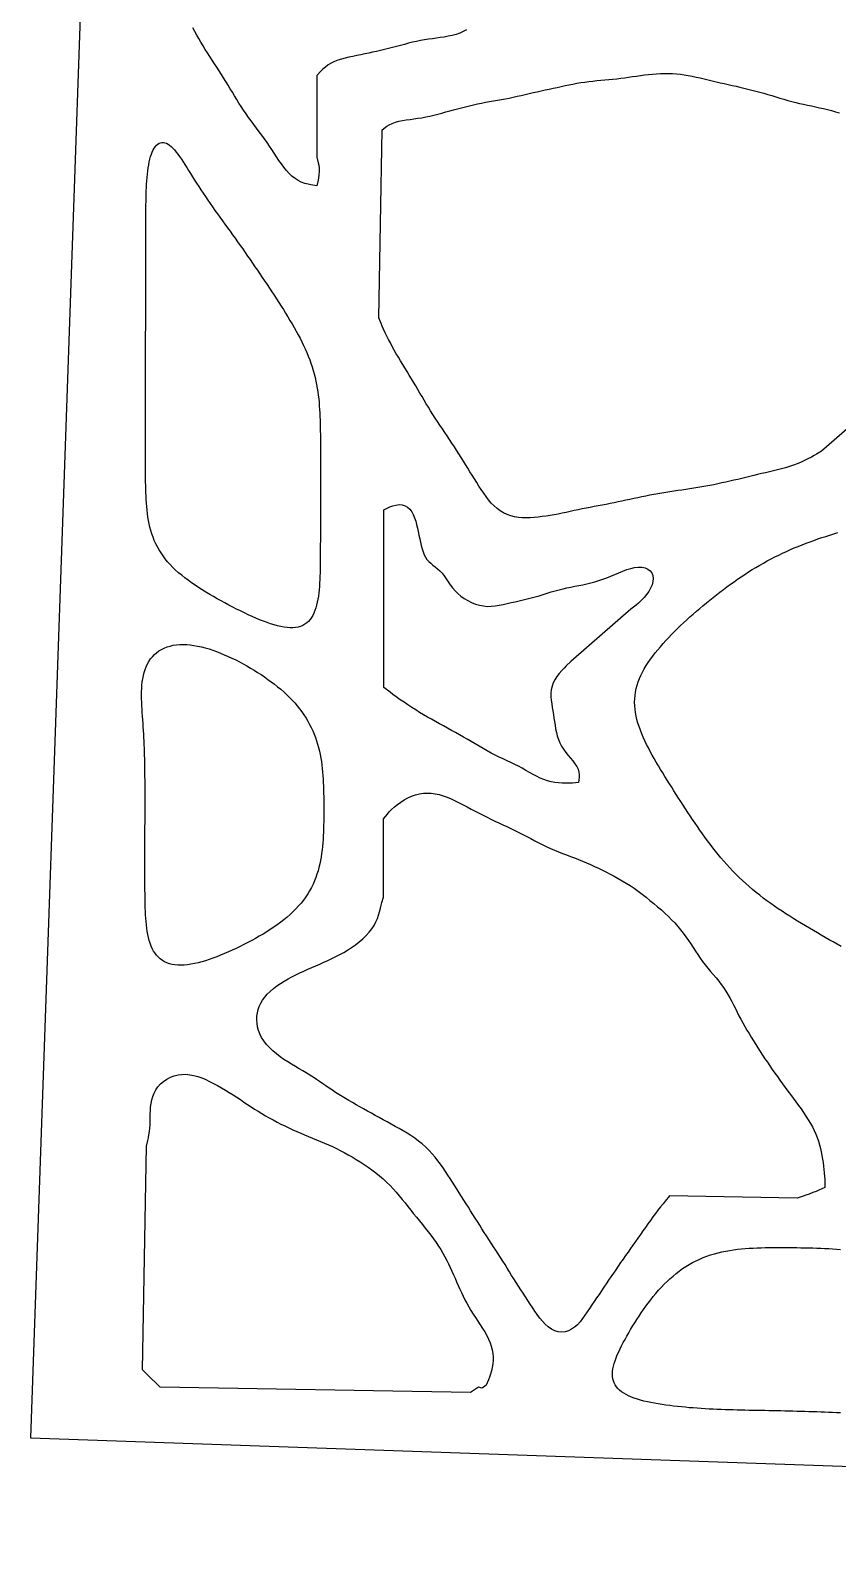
# Model space of a CAD drawing. Header units: metres. Extents: x 143 to 243, y 0 to 90.
# Drawn here: x 142.57 to 166.65, y -0.36 to 45.04 of the extents above; entities that cross this region are included whole.
import ezdxf

# ---------------------------------------------------------------- set-up
doc = ezdxf.new("R2010")
doc.units = ezdxf.units.M

msp = doc.modelspace()

# ---------------------------------------------------------------- linework, layer by layer
for points in [[(239.719, -0.362), (242.771, 87.047), (145.622, 90.439), (142.57, 3.031)], [(150.755, 27.315), (150.693, 27.28), (150.627, 27.253), (150.555, 27.232), (150.48, 27.218), (150.4, 27.211), (150.315, 27.21), (150.227, 27.215), (150.135, 27.227), (150.04, 27.244), (149.941, 27.267), (149.839, 27.295), (149.735, 27.327), (149.629, 27.364), (149.52, 27.405), (149.409, 27.449), (149.298, 27.497), (149.184, 27.547), (149.07, 27.599), (148.955, 27.654), (148.839, 27.711), (148.723, 27.769), (148.607, 27.829), (148.491, 27.889), (148.375, 27.951), (148.26, 28.014), (148.145, 28.078), (148.031, 28.143), (147.918, 28.208), (147.806, 28.275), (147.696, 28.343), (147.588, 28.412), (147.481, 28.482), (147.378, 28.553), (147.276, 28.626), (147.178, 28.7), (147.083, 28.776), (146.991, 28.853), (146.903, 28.932), (146.819, 29.013), (146.74, 29.095), (146.664, 29.179), (146.594, 29.265), (146.527, 29.353), (146.466, 29.442), (146.409, 29.533), (146.357, 29.626), (146.309, 29.72), (146.266, 29.815), (146.228, 29.912), (146.193, 30.01), (146.163, 30.11), (146.136, 30.21), (146.113, 30.311), (146.093, 30.413), (146.075, 30.516), (146.061, 30.619), (146.049, 30.723), (146.039, 30.827), (146.031, 30.932), (146.024, 31.037), (146.019, 31.142), (146.014, 31.248), (146.011, 31.353), (146.009, 31.459), (146.007, 31.565), (146.006, 31.67), (146.005, 31.776), (146.004, 31.882), (146.004, 31.988), (146.004, 32.094), (146.004, 32.2), (146.004, 32.306), (146.004, 32.412), (146.004, 32.518), (146.004, 32.624), (146.004, 32.73), (146.004, 32.836), (146.004, 32.942), (146.004, 33.048), (146.005, 33.154), (146.005, 33.26), (146.005, 33.366), (146.005, 33.472), (146.005, 33.578), (146.005, 33.684), (146.005, 33.79), (146.006, 33.896), (146.006, 34.002), (146.006, 34.108), (146.006, 34.214), (146.006, 34.32), (146.006, 34.426), (146.006, 34.532), (146.007, 34.638), (146.007, 34.744), (146.007, 34.85), (146.007, 34.956), (146.007, 35.062), (146.007, 35.168), (146.007, 35.274), (146.008, 35.38), (146.008, 35.486), (146.008, 35.592), (146.008, 35.698), (146.008, 35.804), (146.008, 35.91), (146.008, 36.016), (146.009, 36.122), (146.009, 36.228), (146.009, 36.334), (146.009, 36.44), (146.009, 36.546), (146.009, 36.652), (146.009, 36.758), (146.01, 36.864), (146.01, 36.97), (146.01, 37.076), (146.01, 37.182), (146.01, 37.288), (146.01, 37.394), (146.01, 37.5), (146.011, 37.606), (146.011, 37.712), (146.011, 37.818), (146.011, 37.924), (146.011, 38.03), (146.011, 38.136), (146.011, 38.242), (146.012, 38.348), (146.012, 38.454), (146.012, 38.56), (146.012, 38.666), (146.012, 38.772), (146.012, 38.878), (146.012, 38.984), (146.013, 39.09), (146.013, 39.196), (146.013, 39.302), (146.014, 39.408), (146.014, 39.514), (146.015, 39.619), (146.016, 39.725), (146.017, 39.83), (146.019, 39.936), (146.021, 40.041), (146.024, 40.145), (146.027, 40.249), (146.032, 40.351), (146.037, 40.453), (146.043, 40.554), (146.051, 40.653), (146.061, 40.75), (146.071, 40.845), (146.084, 40.938), (146.099, 41.027), (146.116, 41.112), (146.135, 41.194), (146.156, 41.271), (146.18, 41.344), (146.206, 41.41), (146.234, 41.471), (146.265, 41.525), (146.298, 41.573), (146.333, 41.613), (146.371, 41.645), (146.41, 41.67), (146.451, 41.686), (146.493, 41.694), (146.537, 41.694), (146.582, 41.685), (146.628, 41.669), (146.675, 41.644), (146.723, 41.611), (146.771, 41.571), (146.82, 41.524), (146.87, 41.47), (146.92, 41.41), (146.97, 41.344), (147.022, 41.273), (147.073, 41.198), (147.126, 41.118), (147.18, 41.034), (147.235, 40.947), (147.291, 40.857), (147.348, 40.765), (147.407, 40.67), (147.467, 40.574), (147.529, 40.477), (147.592, 40.378), (147.657, 40.279), (147.724, 40.178), (147.792, 40.077), (147.861, 39.976), (147.932, 39.874), (148.004, 39.771), (148.076, 39.669), (148.15, 39.565), (148.225, 39.462), (148.3, 39.358), (148.375, 39.254), (148.451, 39.15), (148.526, 39.045), (148.602, 38.94), (148.678, 38.835), (148.753, 38.73), (148.828, 38.624), (148.903, 38.519), (148.977, 38.413), (149.051, 38.306), (149.124, 38.2), (149.198, 38.094), (149.27, 37.987), (149.343, 37.881), (149.415, 37.774), (149.487, 37.667), (149.558, 37.56), (149.629, 37.454), (149.7, 37.347), (149.771, 37.24), (149.841, 37.133), (149.911, 37.026), (149.98, 36.919), (150.048, 36.812), (150.116, 36.706), (150.183, 36.599), (150.249, 36.492), (150.314, 36.385), (150.378, 36.278), (150.44, 36.171), (150.501, 36.064), (150.559, 35.958), (150.616, 35.851), (150.67, 35.744), (150.722, 35.638), (150.771, 35.531), (150.818, 35.424), (150.861, 35.318), (150.902, 35.211), (150.941, 35.105), (150.976, 34.998), (151.008, 34.892), (151.037, 34.785), (151.064, 34.679), (151.088, 34.573), (151.109, 34.466), (151.127, 34.36), (151.144, 34.254), (151.158, 34.148), (151.17, 34.041), (151.18, 33.935), (151.189, 33.829), (151.196, 33.723), (151.202, 33.617), (151.207, 33.511), (151.211, 33.405), (151.214, 33.299), (151.217, 33.193), (151.219, 33.087), (151.22, 32.981), (151.221, 32.875), (151.222, 32.769), (151.222, 32.662), (151.223, 32.556), (151.223, 32.45), (151.223, 32.344), (151.223, 32.238), (151.223, 32.132), (151.223, 32.026), (151.223, 31.92), (151.223, 31.814), (151.222, 31.708), (151.222, 31.602), (151.222, 31.496), (151.222, 31.39), (151.222, 31.284), (151.222, 31.178), (151.222, 31.072), (151.221, 30.966), (151.221, 30.86), (151.221, 30.754), (151.221, 30.648), (151.221, 30.542), (151.221, 30.436), (151.221, 30.33), (151.22, 30.224), (151.22, 30.118), (151.22, 30.012), (151.22, 29.906), (151.22, 29.8), (151.219, 29.694), (151.219, 29.588), (151.219, 29.482), (151.218, 29.377), (151.217, 29.271), (151.216, 29.166), (151.215, 29.061), (151.213, 28.956), (151.21, 28.852), (151.207, 28.748), (151.203, 28.646), (151.197, 28.544), (151.19, 28.444), (151.182, 28.345), (151.172, 28.248), (151.16, 28.153), (151.146, 28.06), (151.129, 27.971), (151.108, 27.884), (151.085, 27.801), (151.058, 27.723), (151.028, 27.648), (150.993, 27.578), (150.955, 27.514), (150.912, 27.455), (150.864, 27.402), (150.812, 27.355)], [(158.926, 22.592), (158.741, 22.576), (158.656, 22.572), (158.555, 22.57), (158.437, 22.571), (158.329, 22.579), (158.218, 22.593), (158.106, 22.614), (157.996, 22.644), (157.887, 22.681), (157.78, 22.726), (157.674, 22.777), (157.568, 22.833), (157.462, 22.893), (157.355, 22.954), (157.246, 23.015), (157.135, 23.075), (157.021, 23.132), (156.906, 23.188), (156.79, 23.242), (156.672, 23.297), (156.554, 23.353), (156.435, 23.411), (156.317, 23.472), (156.198, 23.537), (156.08, 23.604), (155.961, 23.672), (155.843, 23.742), (155.724, 23.812), (155.605, 23.881), (155.487, 23.95), (155.368, 24.017), (155.25, 24.083), (155.131, 24.149), (155.013, 24.215), (154.894, 24.28), (154.776, 24.345), (154.657, 24.411), (154.539, 24.478), (154.42, 24.546), (154.301, 24.615), (154.183, 24.686), (154.065, 24.758), (153.948, 24.833), (153.83, 24.909), (153.716, 24.986), (153.606, 25.062), (153.487, 25.148), (153.386, 25.223), (153.301, 25.286), (153.116, 25.428), (153.116, 30.729), (153.298, 30.821), (153.378, 30.848), (153.471, 30.872), (153.576, 30.889), (153.664, 30.88), (153.748, 30.854), (153.825, 30.811), (153.891, 30.749), (153.948, 30.674), (153.994, 30.588), (154.033, 30.494), (154.065, 30.394), (154.093, 30.29), (154.117, 30.185), (154.14, 30.079), (154.162, 29.973), (154.185, 29.867), (154.207, 29.763), (154.231, 29.661), (154.255, 29.564), (154.283, 29.473), (154.316, 29.389), (154.355, 29.314), (154.4, 29.247), (154.454, 29.188), (154.514, 29.134), (154.58, 29.082), (154.65, 29.029), (154.72, 28.972), (154.788, 28.909), (154.854, 28.837), (154.916, 28.758), (154.975, 28.673), (155.035, 28.584), (155.097, 28.494), (155.164, 28.404), (155.238, 28.317), (155.321, 28.235), (155.413, 28.157), (155.514, 28.085), (155.621, 28.021), (155.732, 27.965), (155.848, 27.919), (155.965, 27.884), (156.084, 27.86), (156.202, 27.849), (156.321, 27.851), (156.44, 27.862), (156.559, 27.881), (156.678, 27.906), (156.796, 27.933), (156.915, 27.962), (157.034, 27.989), (157.153, 28.016), (157.272, 28.043), (157.391, 28.071), (157.51, 28.101), (157.628, 28.133), (157.747, 28.168), (157.866, 28.205), (157.985, 28.243), (158.104, 28.28), (158.223, 28.315), (158.342, 28.347), (158.46, 28.376), (158.579, 28.401), (158.698, 28.425), (158.817, 28.447), (158.936, 28.47), (159.055, 28.494), (159.174, 28.521), (159.293, 28.55), (159.411, 28.583), (159.53, 28.62), (159.649, 28.66), (159.768, 28.704), (159.887, 28.752), (160.006, 28.803), (160.125, 28.854), (160.244, 28.903), (160.362, 28.948), (160.48, 28.984), (160.595, 29.01), (160.707, 29.022), (160.812, 29.018), (160.908, 28.998), (160.992, 28.962), (161.061, 28.91), (161.112, 28.845), (161.143, 28.768), (161.154, 28.682), (161.145, 28.589), (161.117, 28.493), (161.074, 28.395), (161.017, 28.297), (160.95, 28.202), (160.878, 28.113), (160.789, 28.023), (160.71, 27.948), (160.641, 27.887), (160.481, 27.764), (158.689, 26.207), (158.555, 26.072), (158.494, 26.009), (158.423, 25.932), (158.344, 25.841), (158.277, 25.754), (158.217, 25.661), (158.168, 25.564), (158.132, 25.464), (158.109, 25.362), (158.098, 25.257), (158.099, 25.152), (158.108, 25.046), (158.122, 24.94), (158.138, 24.833), (158.156, 24.727), (158.174, 24.62), (158.19, 24.514), (158.207, 24.408), (158.223, 24.301), (158.241, 24.195), (158.263, 24.089), (158.29, 23.983), (158.323, 23.879), (158.364, 23.778), (158.415, 23.678), (158.474, 23.583), (158.54, 23.491), (158.611, 23.402), (158.684, 23.317), (158.754, 23.234), (158.817, 23.15), (158.869, 23.068), (158.909, 22.988), (158.932, 22.897), (158.944, 22.817), (158.947, 22.748)], [(147.064, 17.138), (146.972, 17.14), (146.883, 17.148), (146.799, 17.162), (146.719, 17.182), (146.644, 17.209), (146.573, 17.242), (146.506, 17.281), (146.445, 17.326), (146.388, 17.377), (146.336, 17.434), (146.288, 17.496), (146.245, 17.563), (146.207, 17.635), (146.172, 17.712), (146.142, 17.792), (146.116, 17.877), (146.093, 17.965), (146.073, 18.055), (146.056, 18.149), (146.042, 18.244), (146.03, 18.342), (146.02, 18.441), (146.012, 18.542), (146.006, 18.644), (146.001, 18.747), (145.997, 18.85), (145.994, 18.955), (145.991, 19.059), (145.99, 19.164), (145.989, 19.27), (145.988, 19.375), (145.987, 19.481), (145.987, 19.587), (145.987, 19.693), (145.987, 19.799), (145.987, 19.905), (145.987, 20.011), (145.987, 20.117), (145.987, 20.223), (145.987, 20.329), (145.987, 20.435), (145.987, 20.541), (145.988, 20.647), (145.988, 20.753), (145.988, 20.859), (145.988, 20.965), (145.988, 21.071), (145.988, 21.177), (145.988, 21.283), (145.989, 21.389), (145.989, 21.495), (145.989, 21.601), (145.989, 21.707), (145.989, 21.813), (145.989, 21.919), (145.989, 22.025), (145.989, 22.131), (145.989, 22.237), (145.989, 22.343), (145.989, 22.449), (145.989, 22.555), (145.989, 22.661), (145.988, 22.767), (145.987, 22.873), (145.986, 22.979), (145.985, 23.085), (145.983, 23.191), (145.981, 23.297), (145.978, 23.403), (145.975, 23.509), (145.971, 23.615), (145.967, 23.721), (145.962, 23.827), (145.957, 23.933), (145.951, 24.039), (145.944, 24.145), (145.937, 24.251), (145.929, 24.357), (145.922, 24.463), (145.914, 24.568), (145.907, 24.674), (145.9, 24.779), (145.895, 24.884), (145.89, 24.988), (145.887, 25.092), (145.885, 25.195), (145.886, 25.297), (145.89, 25.398), (145.897, 25.497), (145.907, 25.595), (145.921, 25.691), (145.94, 25.784), (145.963, 25.875), (145.991, 25.963), (146.024, 26.048), (146.062, 26.129), (146.105, 26.206), (146.155, 26.279), (146.209, 26.346), (146.269, 26.409), (146.335, 26.467), (146.405, 26.518), (146.481, 26.564), (146.561, 26.604), (146.646, 26.638), (146.735, 26.665), (146.828, 26.686), (146.925, 26.701), (147.024, 26.709), (147.127, 26.712), (147.232, 26.708), (147.339, 26.699), (147.449, 26.684), (147.559, 26.664), (147.671, 26.64), (147.784, 26.61), (147.898, 26.577), (148.012, 26.539), (148.126, 26.498), (148.24, 26.454), (148.354, 26.407), (148.468, 26.356), (148.582, 26.304), (148.694, 26.249), (148.806, 26.191), (148.917, 26.132), (149.027, 26.071), (149.135, 26.009), (149.243, 25.944), (149.349, 25.878), (149.453, 25.811), (149.555, 25.742), (149.656, 25.671), (149.755, 25.599), (149.851, 25.525), (149.946, 25.45), (150.038, 25.373), (150.127, 25.294), (150.213, 25.214), (150.297, 25.133), (150.378, 25.049), (150.455, 24.965), (150.53, 24.878), (150.601, 24.79), (150.668, 24.701), (150.732, 24.61), (150.792, 24.517), (150.849, 24.423), (150.901, 24.328), (150.95, 24.232), (150.996, 24.134), (151.037, 24.036), (151.075, 23.936), (151.109, 23.836), (151.14, 23.735), (151.168, 23.633), (151.193, 23.53), (151.215, 23.427), (151.234, 23.323), (151.25, 23.219), (151.264, 23.114), (151.277, 23.009), (151.287, 22.904), (151.295, 22.799), (151.302, 22.693), (151.308, 22.588), (151.313, 22.482), (151.316, 22.376), (151.319, 22.27), (151.321, 22.164), (151.323, 22.058), (151.323, 21.952), (151.324, 21.846), (151.324, 21.741), (151.323, 21.634), (151.322, 21.528), (151.32, 21.423), (151.318, 21.317), (151.315, 21.211), (151.311, 21.105), (151.306, 20.999), (151.3, 20.894), (151.292, 20.788), (151.283, 20.683), (151.272, 20.578), (151.258, 20.473), (151.243, 20.368), (151.224, 20.264), (151.203, 20.161), (151.179, 20.058), (151.151, 19.956), (151.12, 19.854), (151.084, 19.754), (151.045, 19.654), (151.001, 19.556), (150.953, 19.459), (150.901, 19.363), (150.844, 19.269), (150.782, 19.176), (150.716, 19.085), (150.645, 18.995), (150.57, 18.908), (150.491, 18.822), (150.407, 18.738), (150.32, 18.656), (150.229, 18.576), (150.134, 18.498), (150.037, 18.422), (149.936, 18.348), (149.833, 18.275), (149.727, 18.205), (149.619, 18.136), (149.51, 18.068), (149.398, 18.003), (149.286, 17.939), (149.172, 17.876), (149.057, 17.815), (148.942, 17.756), (148.826, 17.698), (148.709, 17.642), (148.593, 17.587), (148.477, 17.535), (148.36, 17.485), (148.245, 17.437), (148.129, 17.391), (148.015, 17.348), (147.902, 17.308), (147.79, 17.272), (147.679, 17.239), (147.57, 17.21), (147.464, 17.186), (147.359, 17.166), (147.258, 17.151), (147.159, 17.142)], [(166.275, 10.504), (166.093, 10.422), (166.012, 10.389), (165.919, 10.352), (165.8, 10.307), (165.707, 10.275), (165.625, 10.248), (165.443, 10.19), (161.641, 10.257), (161.504, 10.094), (161.444, 10.018), (161.373, 9.928), (161.291, 9.823), (161.218, 9.726), (161.144, 9.624), (161.068, 9.521), (160.995, 9.417), (160.92, 9.312), (160.846, 9.207), (160.771, 9.102), (160.697, 8.997), (160.623, 8.892), (160.548, 8.787), (160.474, 8.682), (160.4, 8.577), (160.326, 8.471), (160.252, 8.366), (160.179, 8.261), (160.106, 8.156), (160.034, 8.051), (159.963, 7.946), (159.892, 7.841), (159.821, 7.736), (159.751, 7.631), (159.679, 7.526), (159.608, 7.421), (159.536, 7.315), (159.464, 7.21), (159.393, 7.105), (159.322, 7), (159.252, 6.895), (159.183, 6.792), (159.113, 6.69), (159.042, 6.591), (158.969, 6.497), (158.891, 6.41), (158.807, 6.334), (158.718, 6.272), (158.623, 6.225), (158.524, 6.197), (158.422, 6.188), (158.318, 6.2), (158.216, 6.231), (158.117, 6.28), (158.022, 6.345), (157.932, 6.424), (157.847, 6.512), (157.768, 6.608), (157.692, 6.709), (157.619, 6.813), (157.548, 6.919), (157.478, 7.026), (157.408, 7.133), (157.338, 7.24), (157.268, 7.347), (157.199, 7.454), (157.13, 7.561), (157.062, 7.668), (156.994, 7.775), (156.928, 7.882), (156.862, 7.989), (156.797, 8.096), (156.731, 8.203), (156.664, 8.31), (156.597, 8.417), (156.529, 8.524), (156.46, 8.631), (156.39, 8.738), (156.32, 8.845), (156.251, 8.952), (156.181, 9.059), (156.112, 9.166), (156.043, 9.273), (155.975, 9.38), (155.907, 9.487), (155.839, 9.594), (155.771, 9.7), (155.704, 9.807), (155.636, 9.914), (155.568, 10.021), (155.501, 10.128), (155.433, 10.235), (155.365, 10.342), (155.298, 10.449), (155.23, 10.556), (155.162, 10.663), (155.094, 10.77), (155.026, 10.877), (154.955, 10.984), (154.883, 11.091), (154.808, 11.198), (154.73, 11.304), (154.646, 11.409), (154.557, 11.512), (154.463, 11.613), (154.363, 11.711), (154.259, 11.804), (154.15, 11.892), (154.038, 11.975), (153.923, 12.053), (153.806, 12.127), (153.689, 12.197), (153.571, 12.264), (153.452, 12.329), (153.333, 12.394), (153.215, 12.46), (153.096, 12.525), (152.978, 12.591), (152.859, 12.656), (152.742, 12.722), (152.625, 12.787), (152.51, 12.851), (152.397, 12.913), (152.286, 12.975), (152.178, 13.037), (152.073, 13.098), (151.97, 13.158), (151.87, 13.219), (151.771, 13.281), (151.675, 13.344), (151.579, 13.408), (151.484, 13.471), (151.388, 13.535), (151.293, 13.6), (151.198, 13.665), (151.101, 13.73), (151.003, 13.794), (150.902, 13.858), (150.8, 13.922), (150.694, 13.986), (150.587, 14.05), (150.476, 14.115), (150.362, 14.182), (150.248, 14.253), (150.132, 14.328), (150.018, 14.408), (149.907, 14.493), (149.801, 14.583), (149.702, 14.678), (149.612, 14.777), (149.534, 14.88), (149.469, 14.984), (149.416, 15.089), (149.376, 15.195), (149.348, 15.301), (149.332, 15.407), (149.326, 15.511), (149.329, 15.614), (149.342, 15.715), (149.365, 15.814), (149.398, 15.911), (149.441, 16.005), (149.495, 16.097), (149.561, 16.186), (149.638, 16.274), (149.725, 16.359), (149.82, 16.44), (149.923, 16.519), (150.031, 16.593), (150.143, 16.665), (150.258, 16.732), (150.374, 16.795), (150.492, 16.855), (150.61, 16.912), (150.729, 16.966), (150.848, 17.02), (150.967, 17.072), (151.085, 17.124), (151.204, 17.175), (151.323, 17.228), (151.442, 17.281), (151.56, 17.336), (151.679, 17.394), (151.798, 17.455), (151.917, 17.521), (152.035, 17.592), (152.153, 17.669), (152.268, 17.75), (152.38, 17.837), (152.486, 17.929), (152.586, 18.025), (152.676, 18.124), (152.754, 18.225), (152.821, 18.328), (152.876, 18.431), (152.922, 18.535), (152.958, 18.637), (152.987, 18.735), (153.016, 18.841), (153.039, 18.931), (153.059, 19.007), (153.106, 19.172), (153.106, 21.504), (153.219, 21.649), (153.275, 21.712), (153.346, 21.785), (153.433, 21.869), (153.52, 21.94), (153.617, 22.009), (153.721, 22.074), (153.83, 22.13), (153.943, 22.18), (154.058, 22.22), (154.176, 22.25), (154.294, 22.27), (154.413, 22.278), (154.531, 22.273), (154.65, 22.258), (154.769, 22.232), (154.887, 22.198), (155.006, 22.154), (155.125, 22.103), (155.243, 22.046), (155.362, 21.986), (155.481, 21.925), (155.599, 21.861), (155.718, 21.798), (155.837, 21.735), (155.955, 21.673), (156.074, 21.613), (156.193, 21.554), (156.311, 21.496), (156.43, 21.44), (156.549, 21.384), (156.667, 21.329), (156.786, 21.274), (156.905, 21.219), (157.023, 21.162), (157.142, 21.104), (157.261, 21.043), (157.379, 20.982), (157.498, 20.919), (157.617, 20.855), (157.735, 20.793), (157.854, 20.732), (157.973, 20.675), (158.091, 20.621), (158.21, 20.57), (158.329, 20.521), (158.447, 20.475), (158.566, 20.431), (158.685, 20.386), (158.803, 20.341), (158.922, 20.295), (159.041, 20.246), (159.16, 20.196), (159.278, 20.143), (159.397, 20.088), (159.516, 20.032), (159.634, 19.974), (159.753, 19.915), (159.872, 19.855), (159.99, 19.793), (160.109, 19.729), (160.228, 19.662), (160.346, 19.591), (160.465, 19.515), (160.584, 19.434), (160.702, 19.349), (160.821, 19.26), (160.938, 19.167), (161.055, 19.073), (161.17, 18.978), (161.283, 18.883), (161.394, 18.787), (161.5, 18.692), (161.603, 18.595), (161.702, 18.498), (161.796, 18.399), (161.885, 18.298), (161.97, 18.196), (162.05, 18.092), (162.127, 17.986), (162.2, 17.88), (162.271, 17.774), (162.34, 17.667), (162.409, 17.561), (162.479, 17.456), (162.55, 17.352), (162.624, 17.249), (162.701, 17.148), (162.781, 17.05), (162.862, 16.953), (162.944, 16.857), (163.026, 16.761), (163.105, 16.665), (163.181, 16.568), (163.252, 16.47), (163.319, 16.369), (163.381, 16.267), (163.439, 16.163), (163.495, 16.058), (163.549, 15.952), (163.602, 15.846), (163.656, 15.739), (163.71, 15.632), (163.767, 15.525), (163.825, 15.418), (163.885, 15.311), (163.947, 15.204), (164.011, 15.097), (164.077, 14.99), (164.143, 14.883), (164.21, 14.776), (164.278, 14.669), (164.346, 14.562), (164.415, 14.455), (164.486, 14.348), (164.557, 14.241), (164.63, 14.134), (164.704, 14.027), (164.779, 13.92), (164.856, 13.813), (164.934, 13.705), (165.012, 13.598), (165.091, 13.491), (165.17, 13.384), (165.249, 13.277), (165.328, 13.169), (165.407, 13.062), (165.485, 12.955), (165.562, 12.848), (165.637, 12.741), (165.71, 12.634), (165.779, 12.526), (165.844, 12.419), (165.903, 12.312), (165.957, 12.206), (166.005, 12.099), (166.046, 11.992), (166.082, 11.886), (166.113, 11.779), (166.14, 11.673), (166.164, 11.566), (166.185, 11.46), (166.203, 11.354), (166.22, 11.249), (166.234, 11.144), (166.247, 11.041), (166.257, 10.942), (166.264, 10.836), (166.269, 10.745), (166.272, 10.669)], [(156.171, 4.6), (156.053, 4.52), (155.934, 4.546), (155.816, 4.466), (155.697, 4.386), (146.439, 4.548), (146.307, 4.677), (146.176, 4.807), (146.044, 4.936), (145.913, 5.066), (146.029, 11.742), (146.074, 11.906), (146.089, 11.982), (146.106, 12.073), (146.123, 12.178), (146.132, 12.277), (146.138, 12.379), (146.143, 12.484), (146.145, 12.589), (146.147, 12.694), (146.15, 12.8), (146.157, 12.906), (146.169, 13.012), (146.188, 13.116), (146.217, 13.22), (146.257, 13.321), (146.31, 13.419), (146.375, 13.511), (146.453, 13.596), (146.542, 13.673), (146.641, 13.74), (146.747, 13.795), (146.859, 13.837), (146.973, 13.865), (147.09, 13.88), (147.208, 13.882), (147.326, 13.871), (147.445, 13.849), (147.563, 13.817), (147.681, 13.776), (147.799, 13.727), (147.917, 13.672), (148.035, 13.612), (148.153, 13.549), (148.27, 13.483), (148.386, 13.414), (148.501, 13.344), (148.614, 13.272), (148.725, 13.2), (148.833, 13.128), (148.94, 13.056), (149.046, 12.985), (149.151, 12.916), (149.257, 12.847), (149.363, 12.779), (149.472, 12.713), (149.583, 12.648), (149.696, 12.584), (149.811, 12.52), (149.927, 12.458), (150.044, 12.398), (150.162, 12.34), (150.28, 12.283), (150.398, 12.228), (150.516, 12.175), (150.634, 12.123), (150.752, 12.074), (150.871, 12.025), (150.989, 11.976), (151.107, 11.928), (151.225, 11.88), (151.343, 11.831), (151.462, 11.78), (151.58, 11.727), (151.698, 11.671), (151.816, 11.612), (151.934, 11.549), (152.053, 11.484), (152.171, 11.415), (152.289, 11.343), (152.407, 11.268), (152.525, 11.191), (152.642, 11.112), (152.758, 11.029), (152.873, 10.944), (152.985, 10.855), (153.093, 10.762), (153.198, 10.667), (153.299, 10.568), (153.395, 10.466), (153.487, 10.362), (153.576, 10.256), (153.663, 10.15), (153.748, 10.043), (153.833, 9.936), (153.918, 9.829), (154.004, 9.721), (154.091, 9.614), (154.178, 9.507), (154.265, 9.4), (154.352, 9.292), (154.436, 9.185), (154.518, 9.078), (154.597, 8.971), (154.673, 8.864), (154.744, 8.757), (154.812, 8.65), (154.874, 8.543), (154.934, 8.436), (154.99, 8.329), (155.043, 8.222), (155.093, 8.115), (155.142, 8.009), (155.19, 7.902), (155.238, 7.795), (155.285, 7.689), (155.332, 7.582), (155.38, 7.475), (155.428, 7.368), (155.479, 7.262), (155.532, 7.155), (155.587, 7.048), (155.646, 6.941), (155.709, 6.834), (155.775, 6.727), (155.845, 6.62), (155.916, 6.513), (155.987, 6.406), (156.057, 6.299), (156.123, 6.192), (156.183, 6.085), (156.238, 5.978), (156.283, 5.871), (156.32, 5.765), (156.347, 5.658), (156.364, 5.552), (156.373, 5.446), (156.372, 5.341), (156.363, 5.237), (156.346, 5.134), (156.324, 5.036), (156.293, 4.931), (156.264, 4.84), (156.237, 4.765)]]:
    msp.add_lwpolyline(points, close=True)
for points in [[(155.582, 45.061), (155.486, 45.006), (155.381, 44.96), (155.269, 44.921), (155.154, 44.889), (155.036, 44.863), (154.918, 44.842), (154.799, 44.824), (154.681, 44.808), (154.562, 44.792), (154.443, 44.775), (154.324, 44.757), (154.206, 44.736), (154.087, 44.712), (153.968, 44.685), (153.849, 44.655), (153.731, 44.623), (153.612, 44.591), (153.493, 44.558), (153.374, 44.526), (153.256, 44.495), (153.137, 44.466), (153.018, 44.439), (152.9, 44.412), (152.781, 44.385), (152.662, 44.361), (152.543, 44.336), (152.425, 44.312), (152.306, 44.288), (152.189, 44.264), (152.072, 44.24), (151.958, 44.214), (151.847, 44.184), (151.74, 44.151), (151.639, 44.111), (151.543, 44.065), (151.456, 44.013), (151.369, 43.945), (151.297, 43.883), (151.238, 43.827), (151.118, 43.69), (151.118, 41.252), (151.159, 41.088), (151.17, 41.013), (151.18, 40.925), (151.187, 40.827), (151.179, 40.729), (151.169, 40.641), (151.158, 40.567), (151.116, 40.404), (150.935, 40.427), (150.854, 40.446), (150.76, 40.473), (150.652, 40.51), (150.558, 40.559), (150.464, 40.619), (150.374, 40.69), (150.288, 40.771), (150.207, 40.861), (150.13, 40.957), (150.056, 41.058), (149.984, 41.161), (149.914, 41.267), (149.844, 41.374), (149.774, 41.481), (149.703, 41.588), (149.63, 41.694), (149.555, 41.801), (149.478, 41.908), (149.399, 42.015), (149.319, 42.122), (149.238, 42.229), (149.158, 42.336), (149.08, 42.443), (149.003, 42.55), (148.929, 42.657), (148.859, 42.764), (148.79, 42.871), (148.724, 42.978), (148.659, 43.085), (148.596, 43.192), (148.532, 43.298), (148.468, 43.405), (148.402, 43.512), (148.335, 43.619), (148.268, 43.726), (148.199, 43.833), (148.13, 43.939), (148.06, 44.046), (147.99, 44.153), (147.922, 44.26), (147.854, 44.367), (147.787, 44.474), (147.722, 44.58), (147.658, 44.687), (147.596, 44.794), (147.535, 44.901), (147.474, 45.008), (147.415, 45.114)], [(174.067, 39.343), (166.174, 32.482), (166.028, 32.394), (165.958, 32.353), (165.871, 32.305), (165.769, 32.249), (165.669, 32.199), (165.562, 32.15), (165.45, 32.103), (165.336, 32.061), (165.219, 32.022), (165.101, 31.986), (164.983, 31.954), (164.863, 31.924), (164.744, 31.896), (164.625, 31.868), (164.506, 31.839), (164.387, 31.81), (164.268, 31.781), (164.149, 31.753), (164.03, 31.724), (163.911, 31.695), (163.792, 31.667), (163.672, 31.64), (163.553, 31.613), (163.434, 31.586), (163.315, 31.559), (163.196, 31.532), (163.077, 31.506), (162.958, 31.481), (162.839, 31.456), (162.72, 31.433), (162.601, 31.412), (162.482, 31.392), (162.363, 31.373), (162.244, 31.355), (162.124, 31.338), (162.005, 31.322), (161.886, 31.305), (161.767, 31.288), (161.648, 31.27), (161.529, 31.251), (161.41, 31.231), (161.291, 31.21), (161.172, 31.187), (161.053, 31.163), (160.934, 31.139), (160.815, 31.115), (160.696, 31.09), (160.577, 31.065), (160.458, 31.04), (160.339, 31.015), (160.22, 30.99), (160.101, 30.965), (159.982, 30.94), (159.863, 30.916), (159.743, 30.892), (159.624, 30.869), (159.505, 30.847), (159.386, 30.825), (159.267, 30.803), (159.148, 30.78), (159.029, 30.756), (158.91, 30.731), (158.791, 30.706), (158.672, 30.68), (158.553, 30.654), (158.434, 30.629), (158.315, 30.605), (158.196, 30.583), (158.077, 30.563), (157.958, 30.544), (157.839, 30.528), (157.72, 30.515), (157.601, 30.504), (157.482, 30.496), (157.363, 30.493), (157.245, 30.496), (157.129, 30.505), (157.013, 30.523), (156.901, 30.55), (156.791, 30.587), (156.687, 30.636), (156.587, 30.696), (156.492, 30.766), (156.403, 30.845), (156.319, 30.933), (156.24, 31.027), (156.165, 31.126), (156.093, 31.229), (156.022, 31.334), (155.953, 31.44), (155.885, 31.546), (155.818, 31.653), (155.751, 31.76), (155.685, 31.867), (155.618, 31.973), (155.553, 32.08), (155.487, 32.187), (155.421, 32.294), (155.354, 32.401), (155.286, 32.507), (155.218, 32.614), (155.148, 32.721), (155.077, 32.828), (155.005, 32.935), (154.932, 33.042), (154.86, 33.149), (154.787, 33.256), (154.716, 33.362), (154.646, 33.469), (154.577, 33.576), (154.511, 33.683), (154.446, 33.79), (154.382, 33.897), (154.319, 34.003), (154.256, 34.11), (154.193, 34.217), (154.129, 34.324), (154.065, 34.43), (154.001, 34.537), (153.936, 34.644), (153.871, 34.751), (153.807, 34.857), (153.742, 34.964), (153.677, 35.071), (153.613, 35.178), (153.549, 35.285), (153.487, 35.391), (153.425, 35.498), (153.366, 35.604), (153.309, 35.71), (153.255, 35.815), (153.204, 35.918), (153.158, 36.017), (153.109, 36.124), (153.068, 36.215), (153.035, 36.291), (152.964, 36.457), (153.062, 42.075), (153.207, 42.178), (153.277, 42.217), (153.363, 42.258), (153.465, 42.301), (153.564, 42.329), (153.671, 42.352), (153.782, 42.371), (153.896, 42.385), (154.012, 42.399), (154.13, 42.415), (154.248, 42.433), (154.367, 42.455), (154.485, 42.48), (154.604, 42.508), (154.723, 42.539), (154.841, 42.571), (154.96, 42.604), (155.079, 42.636), (155.197, 42.669), (155.316, 42.701), (155.434, 42.733), (155.553, 42.763), (155.672, 42.792), (155.79, 42.821), (155.909, 42.847), (156.028, 42.872), (156.146, 42.895), (156.265, 42.916), (156.384, 42.937), (156.502, 42.957), (156.621, 42.977), (156.74, 42.999), (156.858, 43.021), (156.977, 43.046), (157.096, 43.072), (157.214, 43.099), (157.333, 43.127), (157.451, 43.155), (157.57, 43.183), (157.689, 43.209), (157.808, 43.235), (157.926, 43.261), (158.045, 43.287), (158.164, 43.313), (158.282, 43.339), (158.401, 43.364), (158.52, 43.39), (158.638, 43.415), (158.757, 43.439), (158.876, 43.461), (158.994, 43.481), (159.113, 43.499), (159.232, 43.515), (159.35, 43.529), (159.469, 43.542), (159.588, 43.553), (159.706, 43.564), (159.825, 43.573), (159.944, 43.584), (160.062, 43.596), (160.181, 43.609), (160.3, 43.624), (160.418, 43.641), (160.537, 43.659), (160.656, 43.678), (160.774, 43.696), (160.893, 43.712), (161.012, 43.727), (161.13, 43.738), (161.249, 43.747), (161.368, 43.753), (161.487, 43.755), (161.605, 43.754), (161.724, 43.751), (161.843, 43.743), (161.961, 43.733), (162.08, 43.717), (162.199, 43.698), (162.317, 43.675), (162.436, 43.648), (162.554, 43.62), (162.673, 43.59), (162.792, 43.56), (162.91, 43.53), (163.029, 43.502), (163.148, 43.475), (163.266, 43.45), (163.385, 43.424), (163.504, 43.398), (163.622, 43.372), (163.741, 43.345), (163.86, 43.317), (163.978, 43.288), (164.097, 43.258), (164.216, 43.227), (164.334, 43.195), (164.453, 43.162), (164.572, 43.128), (164.69, 43.094), (164.809, 43.058), (164.928, 43.021), (165.046, 42.986), (165.165, 42.952), (165.284, 42.919), (165.402, 42.889), (165.521, 42.861), (165.64, 42.835), (165.758, 42.81), (165.877, 42.785), (165.996, 42.76), (166.115, 42.733), (166.233, 42.705), (166.352, 42.675), (166.471, 42.644), (166.589, 42.612), (166.708, 42.578)], [(166.761, 17.701), (166.642, 17.767), (166.523, 17.834), (166.405, 17.9), (166.286, 17.968), (166.167, 18.035), (166.049, 18.104), (165.931, 18.172), (165.813, 18.242), (165.695, 18.311), (165.577, 18.382), (165.46, 18.454), (165.343, 18.526), (165.227, 18.599), (165.111, 18.673), (164.996, 18.749), (164.882, 18.825), (164.769, 18.903), (164.657, 18.982), (164.546, 19.062), (164.436, 19.144), (164.328, 19.228), (164.221, 19.313), (164.117, 19.399), (164.013, 19.487), (163.912, 19.576), (163.813, 19.667), (163.715, 19.76), (163.62, 19.854), (163.527, 19.949), (163.435, 20.045), (163.346, 20.143), (163.258, 20.242), (163.173, 20.342), (163.089, 20.443), (163.007, 20.545), (162.927, 20.647), (162.848, 20.751), (162.771, 20.855), (162.695, 20.959), (162.62, 21.064), (162.545, 21.17), (162.472, 21.275), (162.4, 21.381), (162.328, 21.488), (162.257, 21.594), (162.186, 21.701), (162.116, 21.807), (162.046, 21.914), (161.977, 22.021), (161.908, 22.128), (161.839, 22.235), (161.771, 22.342), (161.703, 22.449), (161.635, 22.556), (161.568, 22.663), (161.502, 22.77), (161.436, 22.877), (161.371, 22.984), (161.307, 23.091), (161.244, 23.197), (161.183, 23.304), (161.123, 23.411), (161.064, 23.517), (161.008, 23.624), (160.954, 23.73), (160.903, 23.837), (160.854, 23.943), (160.809, 24.048), (160.768, 24.154), (160.73, 24.259), (160.696, 24.364), (160.667, 24.469), (160.643, 24.574), (160.623, 24.678), (160.609, 24.781), (160.601, 24.884), (160.598, 24.987), (160.601, 25.09), (160.61, 25.191), (160.625, 25.293), (160.646, 25.393), (160.672, 25.493), (160.704, 25.593), (160.742, 25.692), (160.785, 25.79), (160.833, 25.888), (160.886, 25.985), (160.943, 26.081), (161.005, 26.177), (161.07, 26.272), (161.139, 26.366), (161.211, 26.46), (161.287, 26.553), (161.365, 26.645), (161.445, 26.737), (161.528, 26.828), (161.613, 26.918), (161.699, 27.008), (161.787, 27.097), (161.877, 27.185), (161.968, 27.273), (162.06, 27.36), (162.154, 27.446), (162.249, 27.532), (162.344, 27.617), (162.441, 27.702), (162.538, 27.786), (162.637, 27.869), (162.737, 27.952), (162.837, 28.034), (162.938, 28.115), (163.04, 28.196), (163.143, 28.276), (163.247, 28.354), (163.352, 28.432), (163.457, 28.509), (163.563, 28.585), (163.67, 28.66), (163.778, 28.733), (163.887, 28.805), (163.996, 28.876), (164.106, 28.945), (164.217, 29.013), (164.329, 29.079), (164.441, 29.143), (164.554, 29.205), (164.667, 29.266), (164.782, 29.325), (164.896, 29.382), (165.011, 29.437), (165.127, 29.49), (165.243, 29.542), (165.36, 29.592), (165.477, 29.64), (165.594, 29.687), (165.712, 29.732), (165.83, 29.776), (165.948, 29.819), (166.066, 29.86), (166.184, 29.9), (166.303, 29.939), (166.421, 29.977), (166.54, 30.014), (166.659, 30.051)], [(166.742, 3.779), (166.623, 3.783), (166.504, 3.787), (166.385, 3.791), (166.267, 3.795), (166.148, 3.8), (166.029, 3.804), (165.91, 3.808), (165.791, 3.812), (165.672, 3.815), (165.554, 3.819), (165.435, 3.822), (165.316, 3.826), (165.197, 3.829), (165.078, 3.831), (164.959, 3.834), (164.841, 3.837), (164.722, 3.839), (164.603, 3.841), (164.484, 3.844), (164.365, 3.846), (164.246, 3.848), (164.128, 3.851), (164.009, 3.853), (163.89, 3.856), (163.771, 3.858), (163.652, 3.861), (163.534, 3.865), (163.415, 3.868), (163.296, 3.872), (163.177, 3.876), (163.058, 3.881), (162.94, 3.887), (162.821, 3.893), (162.702, 3.9), (162.584, 3.907), (162.465, 3.915), (162.346, 3.924), (162.228, 3.933), (162.11, 3.944), (161.993, 3.955), (161.875, 3.968), (161.759, 3.981), (161.643, 3.995), (161.528, 4.011), (161.414, 4.028), (161.302, 4.046), (161.192, 4.065), (161.084, 4.086), (160.978, 4.108), (160.875, 4.132), (160.775, 4.158), (160.679, 4.187), (160.588, 4.217), (160.501, 4.25), (160.419, 4.285), (160.342, 4.323), (160.271, 4.363), (160.207, 4.407), (160.149, 4.453), (160.097, 4.503), (160.053, 4.555), (160.016, 4.611), (159.986, 4.67), (159.963, 4.732), (159.947, 4.797), (159.938, 4.866), (159.936, 4.937), (159.94, 5.011), (159.95, 5.088), (159.966, 5.167), (159.988, 5.249), (160.015, 5.333), (160.046, 5.419), (160.081, 5.507), (160.121, 5.597), (160.164, 5.689), (160.21, 5.782), (160.258, 5.876), (160.31, 5.972), (160.364, 6.068), (160.42, 6.166), (160.478, 6.264), (160.538, 6.363), (160.599, 6.463), (160.663, 6.562), (160.728, 6.662), (160.794, 6.761), (160.863, 6.861), (160.933, 6.959), (161.005, 7.057), (161.079, 7.154), (161.155, 7.25), (161.233, 7.344), (161.312, 7.436), (161.394, 7.527), (161.478, 7.615), (161.564, 7.7), (161.652, 7.783), (161.743, 7.863), (161.835, 7.939), (161.929, 8.012), (162.026, 8.082), (162.125, 8.147), (162.225, 8.209), (162.328, 8.267), (162.432, 8.32), (162.538, 8.37), (162.645, 8.415), (162.754, 8.457), (162.865, 8.494), (162.976, 8.528), (163.089, 8.558), (163.203, 8.585), (163.317, 8.608), (163.433, 8.628), (163.549, 8.646), (163.665, 8.66), (163.783, 8.673), (163.9, 8.683), (164.018, 8.692), (164.136, 8.698), (164.254, 8.704), (164.373, 8.707), (164.491, 8.71), (164.61, 8.712), (164.728, 8.713), (164.847, 8.714), (164.966, 8.714), (165.085, 8.713), (165.204, 8.712), (165.322, 8.711), (165.441, 8.709), (165.56, 8.707), (165.678, 8.705), (165.797, 8.702), (165.915, 8.699), (166.034, 8.695), (166.152, 8.691), (166.27, 8.686), (166.387, 8.679), (166.504, 8.672), (166.621, 8.663), (166.737, 8.652)]]:
    msp.add_lwpolyline(points)

doc.saveas('drawing.dxf')
